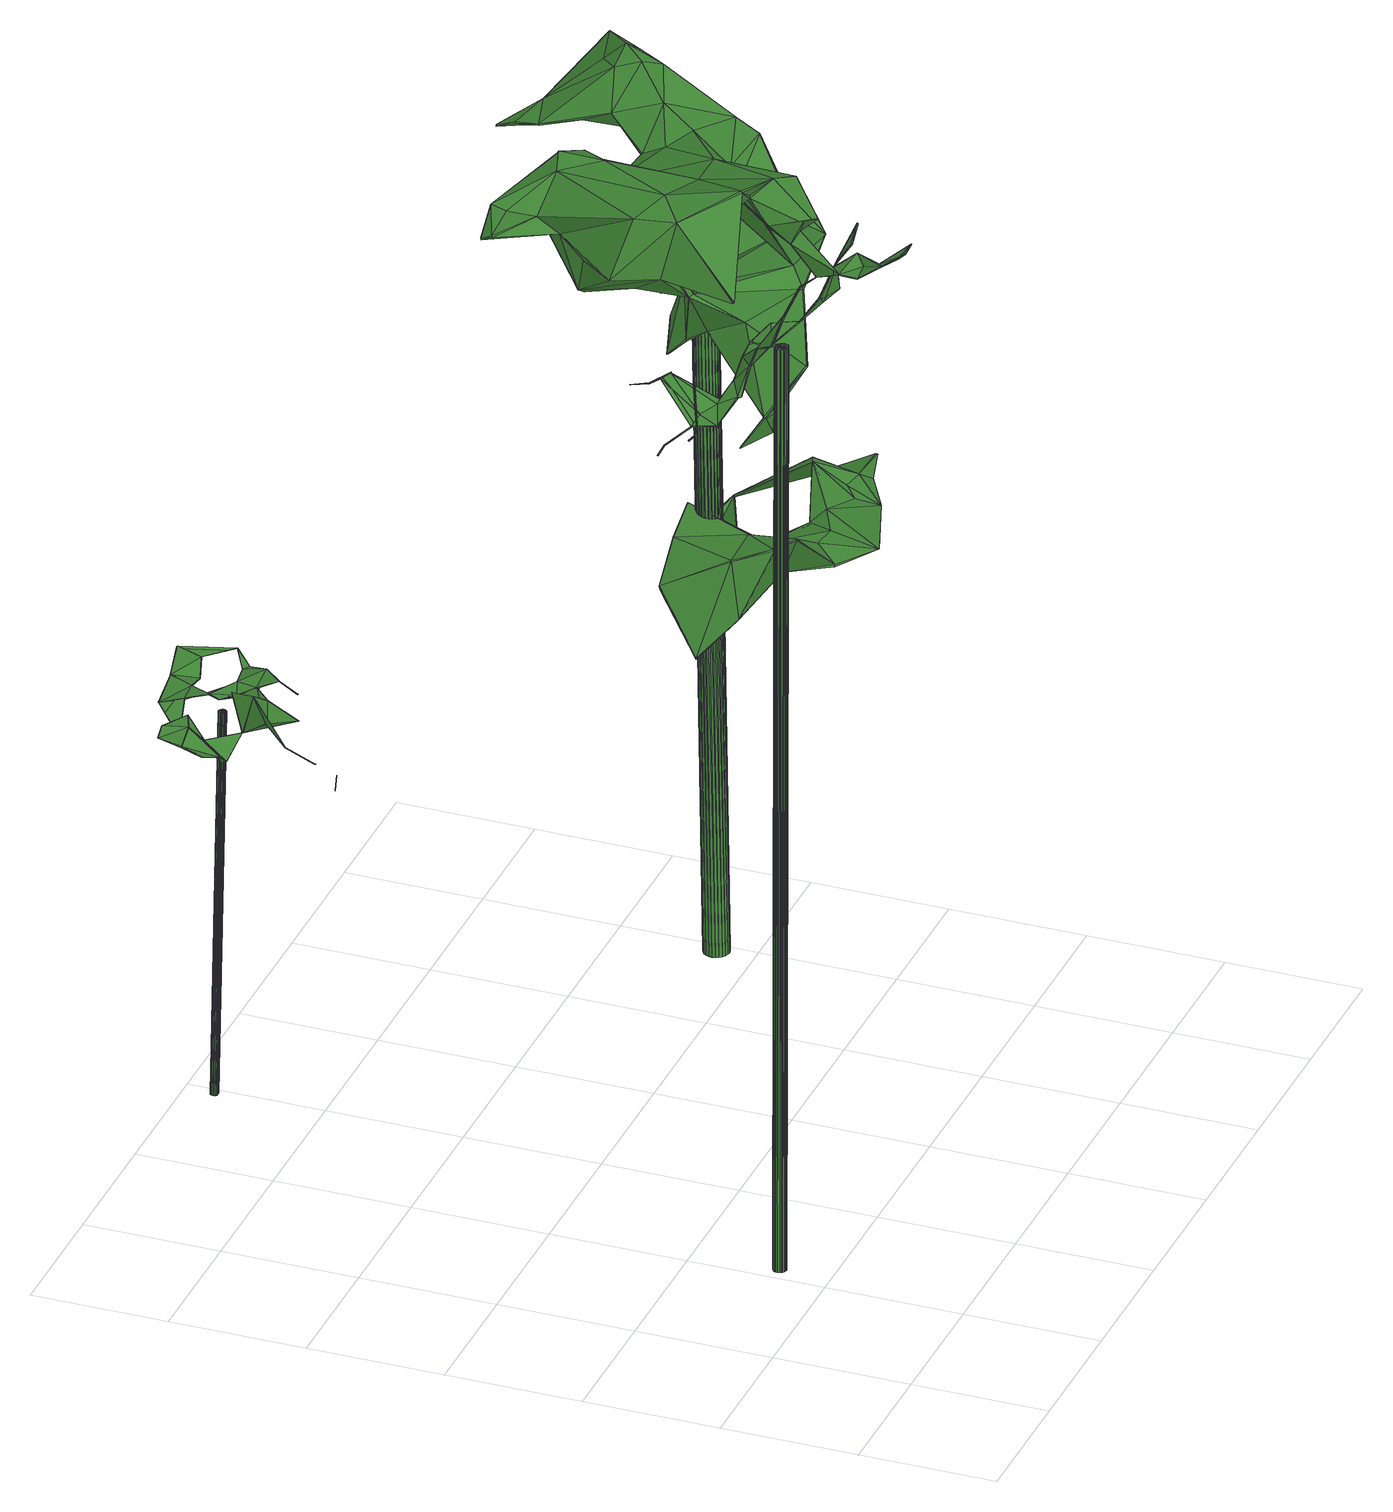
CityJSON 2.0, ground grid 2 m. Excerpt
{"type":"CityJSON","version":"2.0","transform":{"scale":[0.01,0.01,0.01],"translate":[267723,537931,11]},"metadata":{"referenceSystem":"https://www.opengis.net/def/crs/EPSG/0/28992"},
"CityObjects":{
"tree1":{"type":"SolitaryVegetationObject","attributes":{"gtid":231,"crown_width_m":2.71,"crown_median_z":26.51,"crown_r50_m":0.14,"crown_porosity":1,"trunk_H_m":14.52,"trunk_DBH_m":0.194,"trunk_radius_m":0.0972,"trunk_base_height_m":11.99,"original_gtid":"254"},"geometry":[{"type":"Solid","lod":"3","boundaries":[[[[0,1,2]],[[3,4,5]],[[6,7,8]],[[4,9,5]],[[10,11,12]],[[13,14,15]],[[16,17,18]],[[19,20,21]],[[2,22,0]],[[23,24,8]],[[25,26,27]],[[28,29,30]],[[31,32,33]],[[34,35,29]],[[34,29,36]],[[37,20,38]],[[35,34,39]],[[40,39,34]],[[36,29,41]],[[42,43,44]],[[18,45,16]],[[46,47,48]],[[44,49,42]],[[50,51,52]],[[53,54,52]],[[17,16,48]],[[27,55,25]],[[56,4,15]],[[57,28,58]],[[59,58,28]],[[47,60,23]],[[26,61,62]],[[63,64,5]],[[50,65,66]],[[57,9,56]],[[9,4,56]],[[31,67,32]],[[68,41,56]],[[60,24,23]],[[62,69,70]],[[71,44,43]],[[72,44,71]],[[41,73,36]],[[74,36,73]],[[5,75,76]],[[49,76,75]],[[77,78,79]],[[80,81,67]],[[46,82,8]],[[32,67,83]],[[81,83,67]],[[81,80,52]],[[81,84,83]],[[52,84,81]],[[85,34,22]],[[23,8,82]],[[23,82,18]],[[53,86,87]],[[48,88,46]],[[52,51,86]],[[89,90,91]],[[62,61,69]],[[10,92,11]],[[84,33,93]],[[52,54,84]],[[87,84,54]],[[26,62,27]],[[90,94,95]],[[37,59,77]],[[46,96,47]],[[18,17,23]],[[45,88,16]],[[97,98,99]],[[99,98,100]],[[97,101,24]],[[102,103,42]],[[5,64,3]],[[2,85,22]],[[52,86,53]],[[48,16,88]],[[103,102,14]],[[104,89,94]],[[23,17,48]],[[23,48,47]],[[105,106,107]],[[99,100,43]],[[100,71,43]],[[99,43,72]],[[71,99,72]],[[53,87,54]],[[49,44,108]],[[109,96,6]],[[5,76,63]],[[9,57,110]],[[72,43,103]],[[42,103,43]],[[46,8,7]],[[46,7,96]],[[52,80,50]],[[12,111,10]],[[56,15,68]],[[84,51,33]],[[50,33,51]],[[41,68,112]],[[112,68,113]],[[3,13,15]],[[0,22,114]],[[72,103,14]],[[37,38,35]],[[106,115,116]],[[107,116,115]],[[84,87,51]],[[86,51,87]],[[64,13,3]],[[64,31,13]],[[24,60,117]],[[24,117,97]],[[11,107,118]],[[118,92,111]],[[111,92,10]],[[3,15,4]],[[26,25,55]],[[119,61,55]],[[11,118,111]],[[12,11,111]],[[20,37,21]],[[106,116,118]],[[14,102,15]],[[119,69,61]],[[9,110,49]],[[47,117,60]],[[33,66,31]],[[77,38,19]],[[79,38,77]],[[99,71,97]],[[88,120,46]],[[47,96,109]],[[63,66,65]],[[14,108,72]],[[44,72,108]],[[42,49,102]],[[32,93,33]],[[83,93,32]],[[109,117,47]],[[18,82,45]],[[21,77,19]],[[40,121,74]],[[92,116,11]],[[92,118,116]],[[11,116,107]],[[31,65,67]],[[64,65,31]],[[112,74,73]],[[112,73,41]],[[94,90,104]],[[35,38,79]],[[19,38,20]],[[50,80,65]],[[63,65,64]],[[67,65,80]],[[0,114,1]],[[85,1,114]],[[2,1,85]],[[6,96,7]],[[110,15,102]],[[102,49,110]],[[110,68,15]],[[50,66,33]],[[14,13,108]],[[31,66,13]],[[118,107,106]],[[62,55,27]],[[46,120,82]],[[26,55,61]],[[112,113,122]],[[74,112,122]],[[24,101,8]],[[121,22,34]],[[121,34,36]],[[40,34,85]],[[123,68,110]],[[57,123,110]],[[57,58,123]],[[95,94,89]],[[119,95,89]],[[89,104,90]],[[85,114,40]],[[28,41,29]],[[89,91,119]],[[56,28,57]],[[41,28,56]],[[35,79,30]],[[79,78,30]],[[35,59,37]],[[5,9,75]],[[66,76,13]],[[66,63,76]],[[123,113,68]],[[70,91,90]],[[97,71,101]],[[35,30,29]],[[69,119,91]],[[35,39,59]],[[77,59,78]],[[39,122,58]],[[21,37,77]],[[13,76,108]],[[123,122,113]],[[58,122,123]],[[39,40,122]],[[40,74,122]],[[30,78,59]],[[40,114,121]],[[114,22,121]],[[36,74,121]],[[59,28,30]],[[108,76,49]],[[84,93,83]],[[115,105,107]],[[115,106,105]],[[58,59,39]],[[70,55,62]],[[70,90,55]],[[95,55,90]],[[95,119,55]],[[100,101,71]],[[98,101,100]],[[69,101,70]],[[98,70,101]],[[97,117,98]],[[109,98,117]],[[8,101,6]],[[98,109,6]],[[69,6,101]],[[98,6,70]],[[91,70,6]],[[91,6,69]],[[45,82,120]],[[49,75,9]],[[45,120,88]],[[124,125,126]],[[124,126,127]],[[127,126,128]],[[127,128,129]],[[126,125,130]],[[126,130,128]],[[128,130,131]],[[128,131,129]],[[130,125,132]],[[130,132,131]],[[131,132,133]],[[131,133,129]],[[132,125,134]],[[132,134,133]],[[133,134,135]],[[133,135,129]],[[134,125,136]],[[134,136,135]],[[135,136,137]],[[135,137,129]],[[136,125,138]],[[136,138,137]],[[137,138,139]],[[137,139,129]],[[138,125,140]],[[138,140,139]],[[139,140,141]],[[139,141,129]],[[140,125,142]],[[140,142,141]],[[141,142,143]],[[141,143,129]],[[142,125,144]],[[142,144,143]],[[143,144,145]],[[143,145,129]],[[144,125,146]],[[144,146,145]],[[145,146,147]],[[145,147,129]],[[146,125,148]],[[146,148,147]],[[147,148,149]],[[147,149,129]],[[148,125,150]],[[148,150,149]],[[149,150,151]],[[149,151,129]],[[150,125,152]],[[150,152,151]],[[151,152,153]],[[151,153,129]],[[152,125,154]],[[152,154,153]],[[153,154,155]],[[153,155,129]],[[154,125,156]],[[154,156,155]],[[155,156,157]],[[155,157,129]],[[156,125,158]],[[156,158,157]],[[157,158,159]],[[157,159,129]],[[158,125,160]],[[158,160,159]],[[159,160,161]],[[159,161,129]],[[160,125,162]],[[160,162,161]],[[161,162,163]],[[161,163,129]],[[162,125,164]],[[162,164,163]],[[163,164,165]],[[163,165,129]],[[164,125,166]],[[164,166,165]],[[165,166,167]],[[165,167,129]],[[166,125,168]],[[166,168,167]],[[167,168,169]],[[167,169,129]],[[168,125,170]],[[168,170,169]],[[169,170,171]],[[169,171,129]],[[170,125,172]],[[170,172,171]],[[171,172,173]],[[171,173,129]],[[172,125,124]],[[172,124,173]],[[173,124,127]],[[173,127,129]]]]}]},
"tree2":{"type":"SolitaryVegetationObject","attributes":{"gtid":494,"crown_width_m":2.78,"crown_median_z":19.41,"crown_r50_m":0.152,"crown_porosity":0.913,"trunk_H_m":6.06,"trunk_DBH_m":0.109,"trunk_radius_m":0.0543,"trunk_base_height_m":13.35,"original_gtid":"561"},"geometry":[{"type":"MultiSurface","lod":"3","boundaries":[[[174,175,176]],[[177,178,179]],[[180,181,182]],[[175,183,184]],[[185,186,178]],[[185,187,188]],[[189,186,185]],[[190,191,192]],[[193,180,182]],[[194,195,196]],[[197,198,199]],[[178,187,185]],[[194,200,201]],[[202,182,181]],[[178,177,203]],[[204,205,206]],[[192,191,207]],[[208,183,209]],[[210,211,205]],[[212,202,181]],[[174,213,214]],[[215,216,217]],[[215,217,218]],[[219,220,221]],[[193,210,180]],[[222,208,198]],[[223,214,207]],[[220,224,225]],[[192,213,190]],[[226,193,227]],[[224,228,229]],[[230,217,216]],[[216,215,230]],[[208,231,203]],[[232,233,188]],[[234,235,236]],[[194,196,237]],[[177,238,203]],[[187,239,240]],[[207,191,241]],[[214,213,192]],[[232,230,220]],[[207,214,192]],[[241,223,207]],[[199,188,197]],[[218,217,242]],[[243,244,220]],[[176,191,190]],[[190,213,176]],[[226,211,210]],[[226,210,193]],[[245,214,246]],[[186,179,178]],[[194,201,195]],[[247,176,213]],[[174,247,213]],[[248,249,250]],[[251,249,248]],[[235,234,252]],[[177,179,253]],[[254,200,224]],[[224,200,228]],[[255,256,257]],[[256,189,257]],[[198,197,222]],[[258,259,260]],[[199,198,251]],[[247,179,261]],[[262,261,179]],[[185,188,199]],[[185,199,262]],[[219,221,263]],[[189,185,255]],[[179,247,253]],[[186,185,262]],[[187,240,218]],[[263,212,264]],[[180,264,212]],[[228,195,254]],[[195,201,254]],[[235,265,236]],[[223,251,248]],[[245,183,214]],[[191,176,241]],[[248,250,266]],[[256,186,189]],[[185,186,256]],[[176,175,241]],[[267,202,193]],[[235,252,265]],[[242,217,232]],[[268,269,270]],[[185,256,255]],[[230,271,220]],[[224,272,225]],[[273,274,240]],[[272,240,274]],[[261,176,247]],[[275,206,276]],[[277,206,211]],[[174,253,247]],[[203,238,199]],[[255,257,189]],[[234,278,252]],[[188,187,232]],[[186,262,179]],[[265,278,236]],[[252,278,265]],[[182,267,193]],[[202,267,182]],[[203,187,178]],[[195,228,200]],[[254,201,200]],[[202,227,193]],[[259,279,260]],[[211,226,277]],[[228,254,280]],[[214,183,175]],[[214,175,174]],[[225,274,244]],[[281,282,264]],[[283,282,281]],[[277,276,206]],[[174,176,261]],[[219,282,284]],[[225,272,274]],[[202,226,227]],[[260,281,243]],[[283,284,282]],[[263,264,282]],[[275,204,206]],[[261,253,174]],[[263,282,219]],[[221,264,202]],[[220,264,221]],[[226,202,264]],[[245,209,183]],[[258,285,266]],[[203,199,208]],[[284,283,279]],[[258,266,250]],[[203,231,187]],[[248,266,246]],[[248,246,223]],[[245,246,209]],[[264,276,226]],[[226,276,277]],[[180,286,287]],[[264,180,287]],[[239,222,288]],[[219,284,260]],[[233,197,188]],[[197,233,222]],[[242,232,187]],[[187,218,242]],[[260,284,258]],[[224,280,254]],[[218,228,215]],[[210,286,180]],[[223,246,214]],[[260,243,219]],[[288,222,233]],[[215,271,230]],[[219,243,220]],[[199,238,262]],[[175,184,241]],[[250,285,279]],[[258,279,285]],[[250,249,246]],[[232,217,230]],[[236,278,234]],[[239,273,240]],[[288,273,239]],[[194,196,200]],[[200,196,195]],[[284,279,258]],[[260,279,283]],[[228,280,271]],[[262,238,261]],[[260,283,281]],[[243,281,244]],[[244,281,264]],[[244,264,220]],[[264,287,281]],[[281,287,276]],[[215,228,271]],[[261,238,253]],[[238,177,253]],[[199,251,208]],[[198,208,249]],[[209,249,208]],[[204,275,287]],[[211,206,205]],[[250,259,258]],[[250,279,259]],[[249,251,198]],[[223,241,184]],[[223,184,251]],[[287,275,276]],[[251,184,208]],[[208,184,183]],[[289,290,291]],[[205,286,210]],[[273,233,244]],[[273,288,233]],[[232,244,233]],[[220,244,232]],[[220,271,224]],[[280,224,271]],[[244,274,273]],[[204,286,205]],[[204,287,286]],[[218,229,228]],[[224,229,218]],[[225,244,220]],[[218,240,272]],[[218,272,224]],[[281,276,264]],[[221,202,212]],[[221,212,263]],[[212,181,180]],[[285,246,266]],[[285,250,246]],[[239,187,231]],[[208,222,231]],[[209,246,249]],[[239,231,222]],[[292,293,294]],[[292,294,295]],[[295,294,296]],[[295,296,297]],[[294,293,298]],[[294,298,296]],[[296,298,299]],[[296,299,297]],[[298,293,300]],[[298,300,299]],[[299,300,301]],[[299,301,297]],[[300,293,302]],[[300,302,301]],[[301,302,303]],[[301,303,297]],[[302,293,304]],[[302,304,303]],[[303,304,305]],[[303,305,297]],[[304,293,306]],[[304,306,305]],[[305,306,307]],[[305,307,297]],[[306,293,308]],[[306,308,307]],[[307,308,309]],[[307,309,297]],[[308,293,310]],[[308,310,309]],[[309,310,311]],[[309,311,297]],[[310,293,312]],[[310,312,311]],[[311,312,313]],[[311,313,297]],[[312,293,314]],[[312,314,313]],[[313,314,315]],[[313,315,297]],[[314,293,316]],[[314,316,315]],[[315,316,317]],[[315,317,297]],[[316,293,318]],[[316,318,317]],[[317,318,319]],[[317,319,297]],[[318,293,320]],[[318,320,319]],[[319,320,321]],[[319,321,297]],[[320,293,322]],[[320,322,321]],[[321,322,323]],[[321,323,297]],[[322,293,324]],[[322,324,323]],[[323,324,325]],[[323,325,297]],[[324,293,326]],[[324,326,325]],[[325,326,327]],[[325,327,297]],[[326,293,328]],[[326,328,327]],[[327,328,329]],[[327,329,297]],[[328,293,330]],[[328,330,329]],[[329,330,331]],[[329,331,297]],[[330,293,332]],[[330,332,331]],[[331,332,333]],[[331,333,297]],[[332,293,334]],[[332,334,333]],[[333,334,335]],[[333,335,297]],[[334,293,336]],[[334,336,335]],[[335,336,337]],[[335,337,297]],[[336,293,338]],[[336,338,337]],[[337,338,339]],[[337,339,297]],[[338,293,340]],[[338,340,339]],[[339,340,341]],[[339,341,297]],[[340,293,292]],[[340,292,341]],[[341,292,295]],[[341,295,297]]]}]},
"tree3":{"type":"SolitaryVegetationObject","attributes":{"gtid":276,"crown_width_m":6.12,"crown_median_z":23.66,"crown_r50_m":0.293,"crown_porosity":0.941,"trunk_H_m":10.33,"trunk_DBH_m":0.376,"trunk_radius_m":0.188,"trunk_base_height_m":13.33,"original_gtid":"309"},"geometry":[{"type":"Solid","lod":"3","boundaries":[[[[342,343,344]],[[345,346,347]],[[348,349,350]],[[351,352,353]],[[354,355,356]],[[357,358,359]],[[360,361,362]],[[363,364,365]],[[365,366,367]],[[346,368,369]],[[370,369,368]],[[371,372,373]],[[374,375,349]],[[376,377,378]],[[376,378,379]],[[367,366,380]],[[381,382,383]],[[384,385,386]],[[387,385,384]],[[388,389,390]],[[391,392,393]],[[394,395,396]],[[397,395,394]],[[398,351,353]],[[399,373,372]],[[400,401,402]],[[403,404,405]],[[406,407,408]],[[409,410,411]],[[354,412,413]],[[414,348,415]],[[416,395,397]],[[417,396,418]],[[395,418,396]],[[386,406,419]],[[420,421,422]],[[420,423,378]],[[424,423,420]],[[425,426,427]],[[428,429,430]],[[358,431,432]],[[433,434,435]],[[436,437,438]],[[370,435,434]],[[439,440,441]],[[442,388,443]],[[415,374,414]],[[444,388,390]],[[418,445,417]],[[446,445,418]],[[447,448,442]],[[449,448,447]],[[390,389,415]],[[390,415,348]],[[349,414,374]],[[347,346,369]],[[450,451,452]],[[381,398,451]],[[347,453,345]],[[454,352,354]],[[354,352,355]],[[455,437,456]],[[381,451,457]],[[415,364,458]],[[454,353,352]],[[459,460,404]],[[447,443,461]],[[461,443,462]],[[463,347,464]],[[465,435,370]],[[466,467,364]],[[389,468,467]],[[365,364,467]],[[415,466,364]],[[469,365,467]],[[379,423,424]],[[378,423,379]],[[470,387,384]],[[427,471,472]],[[408,407,473]],[[459,404,403]],[[353,452,451]],[[454,452,353]],[[460,474,393]],[[475,397,394]],[[475,394,450]],[[476,477,478]],[[352,351,381]],[[352,381,355]],[[467,468,469]],[[444,390,479]],[[397,475,416]],[[398,381,351]],[[353,451,398]],[[388,462,443]],[[480,403,405]],[[480,405,417]],[[473,419,408]],[[382,392,481]],[[482,377,483]],[[436,438,432]],[[461,484,485]],[[486,399,487]],[[400,488,449]],[[349,348,414]],[[372,489,487]],[[470,343,387]],[[490,343,470]],[[457,451,450]],[[491,470,492]],[[425,422,421]],[[409,411,493]],[[470,493,411]],[[462,388,494]],[[495,477,482]],[[462,494,496]],[[393,497,391]],[[474,497,393]],[[461,449,447]],[[466,389,467]],[[380,366,439]],[[381,457,382]],[[388,468,389]],[[403,465,498]],[[442,443,447]],[[494,499,367]],[[345,453,498]],[[356,355,481]],[[471,427,426]],[[500,415,458]],[[370,434,369]],[[369,434,464]],[[501,403,480]],[[494,444,499]],[[444,494,388]],[[502,392,382]],[[503,384,386]],[[347,369,464]],[[504,505,439]],[[488,505,504]],[[347,463,453]],[[415,389,466]],[[453,463,460]],[[416,418,395]],[[486,487,489]],[[434,474,464]],[[386,506,507]],[[419,506,386]],[[371,508,438]],[[432,438,508]],[[472,509,360]],[[510,410,407]],[[511,410,510]],[[512,483,376]],[[458,365,499]],[[458,363,365]],[[363,458,364]],[[513,422,425]],[[407,507,506]],[[410,511,411]],[[492,514,387]],[[507,407,410]],[[445,515,516]],[[515,517,516]],[[508,518,359]],[[519,357,520]],[[519,520,401]],[[422,521,420]],[[348,350,390]],[[390,350,479]],[[474,434,433]],[[464,474,463]],[[500,479,375]],[[444,479,500]],[[522,512,376]],[[509,522,376]],[[361,509,484]],[[510,387,511]],[[372,523,489]],[[438,489,523]],[[354,524,454]],[[525,454,524]],[[417,445,526]],[[495,478,477]],[[527,528,393]],[[473,506,419]],[[407,506,473]],[[529,530,380]],[[529,380,491]],[[425,421,426]],[[438,523,371]],[[518,520,357]],[[359,518,357]],[[441,380,439]],[[513,425,531]],[[511,387,514]],[[481,391,356]],[[433,497,474]],[[520,532,401]],[[469,468,442]],[[468,388,442]],[[402,533,400]],[[460,393,528]],[[371,534,508]],[[402,401,532]],[[402,532,535]],[[432,461,436]],[[536,520,518]],[[367,496,494]],[[437,537,538]],[[377,376,483]],[[517,405,404]],[[417,405,517]],[[539,400,379]],[[428,484,509]],[[517,404,460]],[[367,499,365]],[[458,499,500]],[[499,444,500]],[[491,343,529]],[[471,522,430]],[[471,430,429]],[[440,380,441]],[[521,540,420]],[[541,540,521]],[[518,542,486]],[[399,486,542]],[[515,543,544]],[[496,367,530]],[[517,396,417]],[[503,386,409]],[[386,507,409]],[[507,410,409]],[[342,344,531]],[[531,344,490]],[[490,344,343]],[[474,460,463]],[[490,513,531]],[[521,513,490]],[[531,425,427]],[[531,427,342]],[[422,513,521]],[[379,509,376]],[[372,487,399]],[[373,534,371]],[[520,536,532]],[[537,436,545]],[[485,545,436]],[[471,537,545]],[[445,392,526]],[[502,526,392]],[[400,519,401]],[[436,537,437]],[[437,538,456]],[[488,440,505]],[[449,519,400]],[[408,419,406]],[[496,530,362]],[[529,362,530]],[[521,490,541]],[[546,400,533]],[[537,471,538]],[[471,429,538]],[[345,368,346]],[[498,368,345]],[[546,533,402]],[[492,470,411]],[[409,493,503]],[[465,370,368]],[[465,368,498]],[[356,412,354]],[[547,412,356]],[[548,377,549]],[[548,549,477]],[[457,450,544]],[[427,472,342]],[[450,452,446]],[[450,446,475]],[[418,416,446]],[[416,475,446]],[[503,493,384]],[[470,384,493]],[[361,550,509]],[[391,481,392]],[[551,392,445]],[[465,501,547]],[[396,517,515]],[[396,515,394]],[[485,484,430]],[[402,429,546]],[[439,505,440]],[[552,553,535]],[[497,433,554]],[[497,554,356]],[[375,479,350]],[[375,350,349]],[[380,541,491]],[[380,440,541]],[[470,491,490]],[[541,490,491]],[[358,508,359]],[[358,432,508]],[[382,481,555]],[[355,555,481]],[[375,374,556]],[[375,556,500]],[[518,486,536]],[[457,502,382]],[[544,502,457]],[[394,544,450]],[[411,511,514]],[[392,527,393]],[[387,343,492]],[[491,492,343]],[[460,516,517]],[[394,515,544]],[[412,526,413]],[[480,417,526]],[[480,526,412]],[[402,553,429]],[[391,497,356]],[[387,510,557]],[[403,501,465]],[[411,514,492]],[[476,478,558]],[[476,558,426]],[[371,523,372]],[[547,501,412]],[[547,356,554]],[[342,529,343]],[[461,432,431]],[[357,431,358]],[[519,431,357]],[[461,431,519]],[[449,461,519]],[[412,501,480]],[[456,538,532]],[[456,532,536]],[[552,532,538]],[[552,535,532]],[[379,546,509]],[[546,379,400]],[[452,413,502]],[[452,502,446]],[[420,548,421]],[[525,413,452]],[[547,554,465]],[[435,465,554]],[[435,554,433]],[[516,551,445]],[[485,436,461]],[[546,428,509]],[[527,392,551]],[[377,482,549]],[[516,460,528]],[[361,484,461]],[[445,446,544]],[[485,472,545]],[[471,545,472]],[[512,426,559]],[[542,518,534]],[[429,428,546]],[[508,534,518]],[[542,534,399]],[[446,502,544]],[[522,472,485]],[[509,472,522]],[[522,471,512]],[[512,471,426]],[[426,548,476]],[[421,548,426]],[[378,377,548]],[[504,449,488]],[[483,559,482]],[[360,362,342]],[[360,342,472]],[[406,386,385]],[[461,462,362]],[[529,342,362]],[[496,362,462]],[[428,430,484]],[[362,361,461]],[[548,420,378]],[[407,557,510]],[[512,559,483]],[[477,476,548]],[[459,498,453]],[[459,403,498]],[[459,453,460]],[[402,535,553]],[[407,406,385]],[[538,553,552]],[[429,553,538]],[[413,524,354]],[[442,560,469]],[[448,560,442]],[[400,539,488]],[[439,366,560]],[[469,560,366]],[[469,366,365]],[[407,385,557]],[[482,559,495]],[[558,559,426]],[[558,478,559]],[[478,495,559]],[[399,534,373]],[[455,489,437]],[[437,489,438]],[[485,430,522]],[[486,489,536]],[[456,489,455]],[[536,489,456]],[[482,477,549]],[[413,526,502]],[[361,360,550]],[[509,550,360]],[[540,440,424]],[[540,541,440]],[[449,504,448]],[[448,504,560]],[[560,504,439]],[[420,540,424]],[[525,524,413]],[[367,380,530]],[[379,424,539]],[[488,539,424]],[[488,424,440]],[[551,516,528]],[[551,528,527]],[[445,543,515]],[[445,544,543]],[[385,387,557]],[[415,556,374]],[[415,500,556]],[[525,452,454]],[[381,383,355]],[[555,383,382]],[[555,355,383]],[[561,562,563]],[[561,563,564]],[[564,563,565]],[[564,565,566]],[[563,562,567]],[[563,567,565]],[[565,567,568]],[[565,568,566]],[[567,562,569]],[[567,569,568]],[[568,569,570]],[[568,570,566]],[[569,562,571]],[[569,571,570]],[[570,571,572]],[[570,572,566]],[[571,562,573]],[[571,573,572]],[[572,573,574]],[[572,574,566]],[[573,562,575]],[[573,575,574]],[[574,575,576]],[[574,576,566]],[[575,562,577]],[[575,577,576]],[[576,577,578]],[[576,578,566]],[[577,562,579]],[[577,579,578]],[[578,579,580]],[[578,580,566]],[[579,562,581]],[[579,581,580]],[[580,581,582]],[[580,582,566]],[[581,562,583]],[[581,583,582]],[[582,583,584]],[[582,584,566]],[[583,562,585]],[[583,585,584]],[[584,585,586]],[[584,586,566]],[[585,562,587]],[[585,587,586]],[[586,587,588]],[[586,588,566]],[[587,562,589]],[[587,589,588]],[[588,589,590]],[[588,590,566]],[[589,562,591]],[[589,591,590]],[[590,591,592]],[[590,592,566]],[[591,562,593]],[[591,593,592]],[[592,593,594]],[[592,594,566]],[[593,562,595]],[[593,595,594]],[[594,595,596]],[[594,596,566]],[[595,562,597]],[[595,597,596]],[[596,597,598]],[[596,598,566]],[[597,562,599]],[[597,599,598]],[[598,599,600]],[[598,600,566]],[[599,562,601]],[[599,601,600]],[[600,601,602]],[[600,602,566]],[[601,562,603]],[[601,603,602]],[[602,603,604]],[[602,604,566]],[[603,562,605]],[[603,605,604]],[[604,605,606]],[[604,606,566]],[[605,562,607]],[[605,607,606]],[[606,607,608]],[[606,608,566]],[[607,562,609]],[[607,609,608]],[[608,609,610]],[[608,610,566]],[[609,562,561]],[[609,561,610]],[[610,561,564]],[[610,564,566]]]]}]}
},
"vertices":[
[104,405,1419],[104,406,1420],[104,407,1419],[257,306,1524],[249,337,1509],[267,334,1523],[190,176,1705],[212,149,1711],[227,164,1721],[248,338,1510],[63,345,1477],[89,343,1476],[62,345,1478],[259,300,1528],[217,288,1551],[224,317,1512],[204,85,1748],[210,96,1735],[228,85,1750],[132,457,1505],[132,456,1504],[131,456,1505],[122,403,1426],[217,128,1715],[226,164,1719],[171,306,1801],[172,307,1800],[170,306,1800],[209,356,1461],[176,372,1451],[188,418,1500],[303,276,1546],[340,255,1562],[310,248,1586],[153,376,1444],[176,429,1495],[175,372,1450],[149,434,1502],[149,435,1501],[175,372,1452],[153,375,1445],[209,356,1459],[188,274,1572],[210,263,1610],[211,264,1610],[228,86,1751],[196,117,1727],[186,148,1705],[196,117,1725],[209,302,1552],[310,250,1587],[333,235,1630],[334,236,1630],[350,210,1690],[350,209,1689],[190,278,1760],[231,343,1481],[229,343,1482],[195,354,1461],[186,418,1501],[212,149,1709],[191,279,1759],[189,278,1759],[293,314,1543],[293,313,1541],[304,277,1547],[303,276,1548],[340,257,1563],[204,322,1474],[182,242,1744],[180,242,1744],[206,239,1664],[211,262,1610],[195,354,1459],[162,343,1446],[257,306,1526],[259,301,1529],[149,435,1503],[187,418,1502],[176,430,1497],[339,254,1571],[368,243,1570],[217,128,1717],[367,242,1570],[334,234,1630],[121,403,1427],[328,211,1668],[328,209,1668],[204,87,1748],[174,201,1795],[175,221,1788],[190,232,1762],[89,343,1474],[339,252,1571],[173,201,1797],[177,220,1788],[187,148,1706],[199,211,1689],[197,211,1689],[205,237,1663],[204,238,1664],[198,212,1689],[209,301,1550],[188,272,1572],[172,201,1796],[132,364,1529],[132,365,1528],[132,363,1528],[217,288,1553],[189,176,1704],[224,319,1512],[63,346,1478],[201,326,1472],[200,326,1473],[121,402,1426],[133,364,1527],[90,343,1475],[191,176,1704],[89,344,1475],[191,233,1762],[210,98,1737],[153,375,1443],[162,342,1447],[201,327,1474],[235,275,99],[225,275,99],[234,278,99],[235,272,1551],[235,275,1551],[225,272,1551],[234,280,99],[234,277,1551],[232,282,99],[232,279,1551],[230,283,99],[230,281,1551],[228,284,99],[228,282,1551],[225,285,99],[225,282,1551],[222,284,99],[223,282,1551],[220,283,99],[221,281,1551],[218,282,99],[218,279,1551],[217,280,99],[217,277,1551],[216,278,99],[216,275,1551],[215,275,99],[216,272,1551],[216,272,99],[216,270,1551],[217,270,99],[217,267,1551],[218,268,99],[218,265,1551],[220,267,99],[221,264,1551],[222,266,99],[223,263,1551],[225,265,99],[225,262,1551],[228,266,99],[228,263,1551],[230,267,99],[230,264,1551],[232,268,99],[232,265,1551],[233,270,99],[234,267,1551],[234,272,99],[235,270,1551],
[280,1134,852],[255,1126,834],[281,1134,851],[264,1068,856],[253,1029,870],[273,1061,856],[56,1077,845],[48,1045,841],[47,1045,842],[227,1128,838],[227,1127,837],[283,1022,835],[284,1022,835],[230,1035,852],[213,1058,844],[319,1008,798],[291,1172,855],[281,1156,834],[290,1173,855],[56,1077,847],[102,901,830],[92,941,853],[102,902,830],[199,1077,841],[203,1093,843],[238,1066,849],[92,941,854],[91,941,854],[80,1031,826],[238,1066,851],[112,1125,838],[84,1117,855],[112,1124,839],[245,1166,836],[203,1093,845],[195,1126,836],[64,1115,848],[84,1116,856],[80,1032,826],[290,1172,856],[245,1165,837],[191,960,837],[192,959,837],[192,960,837],[181,1000,866],[131,1052,810],[139,1021,834],[100,1029,809],[198,1077,842],[227,1128,836],[134,1003,898],[141,1037,893],[93,1081,856],[93,1081,855],[121,979,867],[180,1000,866],[192,960,836],[213,1058,845],[184,1013,862],[192,1049,855],[346,1076,776],[346,1077,777],[355,1064,798],[103,901,830],[264,1068,854],[192,1049,856],[183,1013,862],[255,1126,833],[181,1000,865],[131,1052,811],[140,1021,834],[186,1161,827],[186,1160,827],[298,1088,866],[195,1126,834],[195,1126,835],[162,1121,795],[208,1114,834],[346,1076,777],[297,1088,866],[119,979,867],[319,1009,797],[319,1010,798],[320,1009,798],[158,1092,798],[157,1092,799],[154,1087,799],[298,1088,865],[273,1061,854],[104,1040,803],[109,1065,830],[355,1065,798],[162,1121,793],[48,1045,842],[76,1016,928],[76,1017,927],[76,1016,927],[139,1020,834],[142,1037,893],[182,1013,862],[142,1037,892],[112,1123,838],[121,1093,857],[120,1093,858],[354,1064,798],[157,1092,798],[120,980,867],[110,1065,830],[131,1053,811],[153,1087,798],[154,1087,797],[161,1121,794],[65,1115,848],[98,1106,845],[191,1049,856],[59,856,822],[65,856,843],[59,856,823],[180,1075,235],[175,1075,235],[180,1077,235],[178,1062,841],[178,1064,841],[172,1062,841],[180,1078,235],[177,1065,841],[179,1079,235],[176,1066,841],[178,1080,235],[175,1067,841],[176,1080,235],[174,1068,841],[175,1081,235],[172,1068,841],[173,1080,235],[171,1068,841],[172,1080,235],[170,1067,841],[171,1079,235],[168,1066,841],[170,1078,235],[168,1065,841],[170,1076,235],[167,1064,841],[170,1075,235],[167,1062,841],[170,1073,235],[167,1061,841],[170,1072,235],[168,1059,841],[171,1071,235],[169,1058,841],[172,1070,235],[170,1057,841],[174,1070,235],[171,1057,841],[175,1070,235],[172,1057,841],[177,1070,235],[174,1057,841],[178,1070,235],[175,1058,841],[179,1071,235],[176,1058,841],[180,1072,235],[177,1060,841],[180,1074,235],[178,1061,841],
[734,607,1301],[865,644,1262],[762,637,1226],[588,534,803],[587,533,806],[642,608,874],[878,906,1412],[884,936,1394],[877,905,1410],[1142,481,831],[1089,467,825],[1142,483,829],[1003,424,836],[1003,423,839],[860,372,861],[624,680,1538],[657,722,1528],[594,735,1558],[800,487,1368],[776,579,1474],[805,601,1436],[1038,829,1481],[1037,829,1483],[997,771,1489],[946,642,1420],[946,643,1418],[666,502,829],[652,507,927],[698,462,928],[502,799,1512],[426,784,1501],[427,785,1503],[894,938,1392],[902,901,1394],[705,424,1345],[635,390,1269],[707,423,1343],[759,411,1404],[897,525,1379],[1051,473,852],[1002,522,888],[1014,477,854],[916,707,1162],[1025,742,1171],[1027,740,1170],[914,709,1162],[879,767,1454],[933,783,1493],[868,868,1421],[878,449,864],[906,490,852],[829,521,856],[935,688,762],[939,704,742],[932,676,762],[939,706,744],[1143,484,831],[420,766,1514],[722,472,1499],[611,477,1540],[612,476,1537],[789,542,833],[812,586,825],[844,574,814],[1043,777,1154],[1038,752,1189],[1051,812,1143],[1077,679,1257],[1076,681,1258],[938,672,1235],[877,446,853],[971,475,846],[885,936,1396],[920,881,1430],[956,703,730],[881,582,786],[945,650,759],[1045,775,1152],[735,478,1306],[705,533,1274],[724,563,1263],[728,449,1344],[823,479,1369],[686,584,1240],[678,552,1266],[686,586,1242],[666,493,1499],[534,558,1446],[581,604,1477],[668,700,1512],[656,723,1526],[725,440,937],[699,464,930],[723,439,936],[558,684,1367],[520,679,1392],[545,736,1467],[907,563,1449],[866,502,1372],[896,524,1381],[897,698,1474],[812,697,1442],[899,816,1421],[883,583,788],[1010,638,804],[820,666,1454],[865,643,1460],[777,579,1477],[1011,640,806],[1060,536,836],[1058,535,834],[658,613,859],[1088,468,823],[510,668,1447],[454,609,1458],[1023,530,882],[1004,826,1437],[781,562,842],[770,615,933],[667,679,1484],[811,698,1440],[686,604,927],[654,508,928],[756,472,860],[961,809,1485],[968,779,1512],[942,747,1504],[943,716,1506],[912,648,1222],[632,561,1343],[669,568,1339],[1054,811,1144],[745,517,917],[957,704,733],[625,436,1164],[622,435,1163],[572,464,1161],[869,868,1418],[840,552,827],[923,472,868],[585,432,1206],[634,392,1270],[683,565,1496],[585,623,1385],[506,734,1504],[421,765,1512],[771,460,1479],[520,706,1475],[762,636,1223],[853,603,1270],[903,655,1251],[959,691,1219],[878,707,1438],[569,463,1161],[868,672,1430],[845,455,861],[668,503,827],[919,748,1441],[949,860,1387],[815,448,845],[1003,523,886],[986,715,1193],[815,570,1446],[848,560,1431],[1039,750,1187],[1079,680,1256],[593,736,1556],[727,446,1365],[981,716,1198],[958,693,1221],[662,491,1302],[695,614,1208],[936,674,1234],[933,676,765],[837,610,818],[835,611,817],[547,720,1556],[683,566,1500],[585,578,1527],[764,603,1247],[640,558,1345],[496,773,1507],[994,458,844],[1014,478,850],[906,489,849],[841,554,829],[821,556,845],[814,577,1302],[849,562,1429],[693,616,1208],[528,539,1523],[659,483,1505],[501,798,1513],[515,451,1423],[479,583,1547],[574,617,1378],[520,560,1434],[770,458,1479],[795,560,1295],[840,594,1272],[496,773,1510],[944,651,762],[1009,639,806],[585,623,1382],[658,483,1501],[819,421,845],[646,411,1253],[601,426,1205],[769,460,1477],[846,574,817],[514,452,1421],[516,453,1421],[819,421,849],[994,458,848],[904,902,1395],[985,717,1193],[602,429,1205],[586,435,1206],[916,601,1462],[794,575,233],[775,575,233],[793,580,233],[782,587,1266],[781,592,1266],[763,587,1266],[791,584,233],[779,596,1266],[789,588,233],[776,600,1266],[785,591,233],[772,603,1266],[780,593,233],[768,605,1266],[775,594,233],[763,606,1266],[770,593,233],[758,605,1266],[766,591,233],[754,603,1265],[762,589,233],[750,600,1265],[759,585,233],[747,596,1265],[757,580,233],[745,592,1266],[756,575,233],[744,587,1266],[757,570,233],[745,582,1266],[759,566,233],[747,578,1266],[762,562,233],[749,574,1266],[765,559,233],[753,571,1266],[770,557,233],[758,569,1266],[775,556,233],[763,568,1266],[780,557,233],[768,569,1266],[784,559,233],[772,570,1266],[788,562,233],[776,573,1266],[791,566,233],[779,577,1266],[793,570,233],[781,582,1266]
]}
